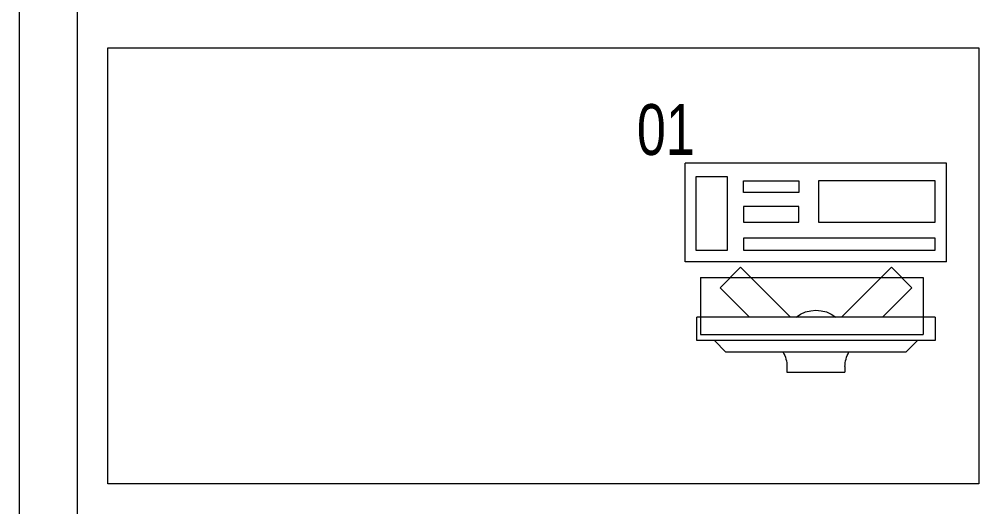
# Model space of a CAD drawing. Header units: millimetres. Extents: x -2143172 to 5255, y -610845 to 279739.
# Drawn here: x -1224691 to -1223038, y -27352 to -26513 of the extents above; entities that cross this region are included whole.
import ezdxf

# ---------------------------------------------------------------- set-up
doc = ezdxf.new("R2010")
doc.units = ezdxf.units.MM
doc.header["$LTSCALE"] = 30
doc.linetypes.add('HIDDEN', pattern=[9.525, 6.35, -3.175])
doc.layers.get('0').update_dxf_attribs({"lineweight": 5})
for name, color, linetype, lineweight in [('72_EGR_EQP_TAG', 142, 'Continuous', 5), ('LOADING', 163, 'Continuous', 5), ('Walls', 32, 'Continuous', 5)]:
    doc.layers.add(name, color=color, linetype=linetype, lineweight=lineweight)
doc.styles.add('X3G_ENTITY_257CFD', font='swisscl.ttf', dxfattribs={"height": 200})

# ---------------------------------------------------------------- blocks, each defined once
blk = doc.blocks.new('ITCWLS1-P')
for p, q in [((-0.17, 0.45), (-0.17, 0)), ((-0.17, 0.45), (0, 0.45)), ((0, 0.45), (0, 0)), ((-0.2651, 0.43, 0), (-0.3051, 0.43, 0)), ((-0.3051, 0.43, 0), (-0.3051, 0.02, 0)), ((-0.2651, 0.43, 0), (-0.2651, 0.02, 0)), ((-0.1496, 0.4305), (-0.1291, 0.4305)), ((-0.1291, 0.4305), (-0.1291, 0.4089)), ((-0.3251, 0.38, 0), (-0.3051, 0.4, 0)), ((-0.3251, 0.38, 0), (-0.3251, 0.07, 0)), ((-0.3251, 0.07, 0), (-0.3051, 0.05, 0)), ((-0.3051, 0.02, 0), (-0.2651, 0.02, 0)), ((-0.17, 0), (0, 0))]:
    blk.add_line(p, q)
at = {"color": 8, "linetype": 'HIDDEN'}
for p, q in [((-0.197, 0.4094), (-0.295, 0.4094)), ((-0.295, 0.0264), (-0.295, 0.4094)), ((-0.197, 0.0264), (-0.197, 0.4094)), ((-0.197, 0.0264), (-0.295, 0.0264))]:
    blk.add_line(p, q, dxfattribs=at)
at = {"color": 1, "extrusion": (2.48281e-10, 3.18408e-10, -1)}
for p, q in [((-0.2651, 0.3395), (-0.2144, 0.3902)), ((-0.1791, 0.3548), (-0.2144, 0.3902)), ((-0.2651, 0.2688), (-0.1791, 0.3548))]:
    blk.add_line(p, q, dxfattribs=at)
at = {"color": 1}
for p, q in [((-0.3503, 0.275), (-0.3596, 0.275)), ((-0.3596, 0.175), (-0.3596, 0.275)), ((-0.3503, 0.175), (-0.3596, 0.175))]:
    blk.add_line(p, q, dxfattribs=at)
at = {"color": 1, "extrusion": (2.48281e-10, -3.18408e-10, -1)}
for p, q in [((-0.2651, 0.1812), (-0.1791, 0.0952)), ((-0.2651, 0.1105), (-0.2144, 0.0598)), ((-0.1791, 0.0952), (-0.2144, 0.0598))]:
    blk.add_line(p, q, dxfattribs=at)
blk.add_lwpolyline([(-0.1291, 0.4089), (-0.1291, 0.1), (-0.1496, 0.1), (-0.1496, 0.4305)])
for points in [[(-0.1019, 0.4305), (-0.0304, 0.4305), (-0.0304, 0.2294), (-0.1019, 0.2294)], [(-0.1019, 0.1954), (-0.0747, 0.1954), (-0.0747, 0.1), (-0.1019, 0.1)], [(-0.0304, 0.1954), (-0.0508, 0.1954), (-0.0508, 0.1), (-0.0304, 0.1)], [(-0.1496, 0.0727), (-0.0236, 0.0727), (-0.0236, 0.0182), (-0.1496, 0.0182)]]:
    blk.add_lwpolyline(points, close=True)
at = {"color": 250, "linetype": 'Continuous'}
for points in [[(-0.1496, 0.1), (-0.1496, 0.1), (-0.1496, 0.1), (-0.1496, 0.1), (-0.1496, 0.1), (-0.1496, 0.1), (-0.1496, 0.1), (-0.1496, 0.1), (-0.1496, 0.1)], [(-0.1496, 0.1), (-0.1496, 0.1), (-0.1496, 0.1), (-0.1496, 0.1), (-0.1496, 0.1), (-0.1496, 0.1), (-0.1496, 0.1), (-0.1496, 0.1), (-0.1496, 0.1), (-0.1496, 0.1), (-0.1496, 0.1), (-0.1496, 0.1), (-0.1496, 0.1), (-0.1496, 0.1), (-0.1496, 0.1), (-0.1496, 0.1), (-0.1496, 0.1), (-0.1496, 0.1)], [(-0.1496, 0.1), (-0.1496, 0.1), (-0.1496, 0.1), (-0.1496, 0.1), (-0.1496, 0.1), (-0.1496, 0.1), (-0.1496, 0.1), (-0.1496, 0.1), (-0.1496, 0.1), (-0.1496, 0.1)], [(-0.1496, 0.1), (-0.1496, 0.1), (-0.1496, 0.1), (-0.1496, 0.1), (-0.1496, 0.1), (-0.1496, 0.1), (-0.1496, 0.1)], [(-0.1496, 0.1), (-0.1496, 0.1), (-0.1496, 0.1), (-0.1496, 0.1), (-0.1496, 0.1), (-0.1496, 0.1), (-0.1496, 0.1), (-0.1496, 0.1), (-0.1496, 0.1), (-0.1496, 0.1)], [(-0.1496, 0.1), (-0.1496, 0.1), (-0.1496, 0.1), (-0.1496, 0.1), (-0.1496, 0.1), (-0.1496, 0.1), (-0.1496, 0.1), (-0.1496, 0.1), (-0.1496, 0.1), (-0.1496, 0.1), (-0.1496, 0.1), (-0.1496, 0.1), (-0.1496, 0.1), (-0.1496, 0.1), (-0.1496, 0.1)], [(-0.1496, 0.1), (-0.1496, 0.1), (-0.1496, 0.1), (-0.1496, 0.1), (-0.1496, 0.1), (-0.1496, 0.1), (-0.1496, 0.1), (-0.1496, 0.1), (-0.1496, 0.1), (-0.1496, 0.1)], [(-0.1496, 0.1), (-0.1496, 0.1), (-0.1496, 0.1), (-0.1496, 0.1), (-0.1496, 0.1), (-0.1496, 0.1), (-0.1496, 0.1), (-0.1496, 0.1), (-0.1496, 0.1), (-0.1496, 0.1)], [(-0.1496, 0.1), (-0.1496, 0.1), (-0.1496, 0.1), (-0.1496, 0.1), (-0.1496, 0.1), (-0.1496, 0.1), (-0.1496, 0.1), (-0.1496, 0.1), (-0.1496, 0.1), (-0.1496, 0.1), (-0.1496, 0.1), (-0.1496, 0.1), (-0.1496, 0.1), (-0.1496, 0.1), (-0.1496, 0.1), (-0.1496, 0.1), (-0.1496, 0.1), (-0.1496, 0.1), (-0.1496, 0.1), (-0.1496, 0.1), (-0.1496, 0.1), (-0.1496, 0.1), (-0.1496, 0.1), (-0.1496, 0.1), (-0.1496, 0.1), (-0.1496, 0.1), (-0.1496, 0.1), (-0.1496, 0.1), (-0.1496, 0.1), (-0.1496, 0.1), (-0.1496, 0.1), (-0.1496, 0.1), (-0.1496, 0.1), (-0.1496, 0.1), (-0.1496, 0.1), (-0.1496, 0.1), (-0.1496, 0.1), (-0.1496, 0.1), (-0.1496, 0.1), (-0.1496, 0.1), (-0.1496, 0.1), (-0.1496, 0.1), (-0.1496, 0.1), (-0.1496, 0.1), (-0.1496, 0.1), (-0.1496, 0.1), (-0.1496, 0.1), (-0.1496, 0.1), (-0.1496, 0.1), (-0.1496, 0.1), (-0.1496, 0.1), (-0.1496, 0.1), (-0.1496, 0.1), (-0.1496, 0.1)], [(-0.1496, 0.1), (-0.1496, 0.1), (-0.1496, 0.1), (-0.1496, 0.1), (-0.1496, 0.1), (-0.1496, 0.1), (-0.1496, 0.1), (-0.1496, 0.1), (-0.1496, 0.1), (-0.1496, 0.1), (-0.1496, 0.1), (-0.1496, 0.1), (-0.1496, 0.1), (-0.1496, 0.1), (-0.1496, 0.1), (-0.1496, 0.1), (-0.1496, 0.1), (-0.1496, 0.1), (-0.1496, 0.1), (-0.1496, 0.1), (-0.1496, 0.1), (-0.1496, 0.1), (-0.1496, 0.1), (-0.1496, 0.1), (-0.1496, 0.1), (-0.1496, 0.1), (-0.1496, 0.1), (-0.1496, 0.1), (-0.1496, 0.1), (-0.1496, 0.1), (-0.1496, 0.1), (-0.1496, 0.1), (-0.1496, 0.1), (-0.1496, 0.1), (-0.1496, 0.1), (-0.1496, 0.1), (-0.1496, 0.1), (-0.1496, 0.1), (-0.1496, 0.1), (-0.1496, 0.1), (-0.1496, 0.1), (-0.1496, 0.1), (-0.1496, 0.1), (-0.1496, 0.1), (-0.1496, 0.1), (-0.1496, 0.1), (-0.1496, 0.1), (-0.1496, 0.1), (-0.1496, 0.1), (-0.1496, 0.1), (-0.1496, 0.1), (-0.1496, 0.1), (-0.1496, 0.1), (-0.1496, 0.1), (-0.1496, 0.1), (-0.1496, 0.1), (-0.1496, 0.1), (-0.1496, 0.1), (-0.1496, 0.1), (-0.1496, 0.1), (-0.1496, 0.1), (-0.1496, 0.1), (-0.1496, 0.1), (-0.1496, 0.1), (-0.1496, 0.1), (-0.1496, 0.1), (-0.1496, 0.1), (-0.1496, 0.1), (-0.1496, 0.1), (-0.1496, 0.1), (-0.1496, 0.1), (-0.1496, 0.1), (-0.1496, 0.1), (-0.1496, 0.1), (-0.1496, 0.1), (-0.1496, 0.1), (-0.1496, 0.1), (-0.1496, 0.1), (-0.1496, 0.1), (-0.1496, 0.1), (-0.1496, 0.1), (-0.1496, 0.1), (-0.1496, 0.1), (-0.1496, 0.1), (-0.1496, 0.1), (-0.1496, 0.1), (-0.1496, 0.1), (-0.1496, 0.1), (-0.1496, 0.1)], [(-0.1496, 0.1), (-0.1496, 0.1), (-0.1496, 0.1), (-0.1496, 0.1), (-0.1496, 0.1), (-0.1496, 0.1), (-0.1496, 0.1), (-0.1496, 0.1), (-0.1496, 0.1), (-0.1496, 0.1), (-0.1496, 0.1), (-0.1496, 0.1)], [(-0.1496, 0.1), (-0.1496, 0.1), (-0.1496, 0.1), (-0.1496, 0.1), (-0.1496, 0.1), (-0.1496, 0.1), (-0.1496, 0.1)], [(-0.1496, 0.1), (-0.1496, 0.1), (-0.1496, 0.1), (-0.1496, 0.1), (-0.1496, 0.1), (-0.1496, 0.1), (-0.1496, 0.1), (-0.1496, 0.1), (-0.1496, 0.1), (-0.1496, 0.1), (-0.1496, 0.1), (-0.1496, 0.1), (-0.1496, 0.1), (-0.1496, 0.1), (-0.1496, 0.1), (-0.1496, 0.1), (-0.1496, 0.1)], [(-0.1496, 0.1), (-0.1496, 0.1), (-0.1496, 0.1), (-0.1496, 0.1), (-0.1496, 0.1), (-0.1496, 0.1), (-0.1496, 0.1), (-0.1496, 0.1), (-0.1496, 0.1), (-0.1496, 0.1), (-0.1496, 0.1), (-0.1496, 0.1), (-0.1496, 0.1), (-0.1496, 0.1), (-0.1496, 0.1), (-0.1496, 0.1), (-0.1496, 0.1), (-0.1496, 0.1), (-0.1496, 0.1), (-0.1496, 0.1), (-0.1496, 0.1), (-0.1496, 0.1), (-0.1496, 0.1), (-0.1496, 0.1), (-0.1496, 0.1), (-0.1496, 0.1), (-0.1496, 0.1), (-0.1496, 0.1), (-0.1496, 0.1), (-0.1496, 0.1), (-0.1496, 0.1), (-0.1496, 0.1), (-0.1496, 0.1), (-0.1496, 0.1), (-0.1496, 0.1), (-0.1496, 0.1), (-0.1496, 0.1), (-0.1496, 0.1), (-0.1496, 0.1), (-0.1496, 0.1), (-0.1496, 0.1), (-0.1496, 0.1), (-0.1496, 0.1), (-0.1496, 0.1), (-0.1496, 0.1), (-0.1496, 0.1), (-0.1496, 0.1), (-0.1496, 0.1), (-0.1496, 0.1), (-0.1496, 0.1), (-0.1496, 0.1), (-0.1496, 0.1), (-0.1496, 0.1), (-0.1496, 0.1), (-0.1496, 0.1), (-0.1496, 0.1), (-0.1496, 0.1), (-0.1496, 0.1), (-0.1496, 0.1), (-0.1496, 0.1), (-0.1496, 0.1), (-0.1496, 0.1), (-0.1496, 0.1), (-0.1496, 0.1), (-0.1496, 0.1), (-0.1496, 0.1), (-0.1496, 0.1), (-0.1496, 0.1), (-0.1496, 0.1), (-0.1496, 0.1), (-0.1496, 0.1), (-0.1496, 0.1), (-0.1496, 0.1), (-0.1496, 0.1), (-0.1496, 0.1), (-0.1496, 0.1), (-0.1496, 0.1), (-0.1496, 0.1), (-0.1496, 0.1), (-0.1496, 0.1), (-0.1496, 0.1), (-0.1496, 0.1), (-0.1496, 0.1), (-0.1496, 0.1), (-0.1496, 0.1), (-0.1496, 0.1), (-0.1496, 0.1), (-0.1496, 0.1), (-0.1496, 0.1), (-0.1496, 0.1), (-0.1496, 0.1), (-0.1496, 0.1), (-0.1496, 0.1), (-0.1496, 0.1), (-0.1496, 0.1), (-0.1496, 0.1), (-0.1496, 0.1), (-0.1496, 0.1), (-0.1496, 0.1), (-0.1496, 0.1), (-0.1496, 0.1), (-0.1496, 0.1), (-0.1496, 0.1), (-0.1496, 0.1), (-0.1496, 0.1), (-0.1496, 0.1), (-0.1496, 0.1), (-0.1496, 0.1), (-0.1496, 0.1), (-0.1496, 0.1), (-0.1496, 0.1)], [(-0.1496, 0.1), (-0.1496, 0.1), (-0.1496, 0.1), (-0.1496, 0.1), (-0.1496, 0.1), (-0.1496, 0.1), (-0.1496, 0.1), (-0.1496, 0.1)]]:
    blk.add_lwpolyline(points, dxfattribs=at)
for points in [[(-0.1496, 0.1), (-0.1496, 0.1), (-0.1496, 0.1), (-0.1496, 0.1), (-0.1496, 0.1), (-0.1496, 0.1), (-0.1496, 0.1), (-0.1496, 0.1), (-0.1496, 0.1), (-0.1496, 0.1), (-0.1496, 0.1), (-0.1496, 0.1), (-0.1496, 0.1), (-0.1496, 0.1), (-0.1496, 0.1), (-0.1496, 0.1), (-0.1496, 0.1), (-0.1496, 0.1), (-0.1496, 0.1), (-0.1496, 0.1), (-0.1496, 0.1), (-0.1496, 0.1), (-0.1496, 0.1), (-0.1496, 0.1), (-0.1496, 0.1), (-0.1496, 0.1), (-0.1496, 0.1), (-0.1496, 0.1), (-0.1496, 0.1), (-0.1496, 0.1), (-0.1496, 0.1), (-0.1496, 0.1), (-0.1496, 0.1), (-0.1496, 0.1), (-0.1496, 0.1), (-0.1496, 0.1), (-0.1496, 0.1), (-0.1496, 0.1), (-0.1496, 0.1), (-0.1496, 0.1), (-0.1496, 0.1), (-0.1496, 0.1), (-0.1496, 0.1), (-0.1496, 0.1), (-0.1496, 0.1), (-0.1496, 0.1), (-0.1496, 0.1), (-0.1496, 0.1), (-0.1496, 0.1), (-0.1496, 0.1), (-0.1496, 0.1), (-0.1496, 0.1), (-0.1496, 0.1), (-0.1496, 0.1), (-0.1496, 0.1), (-0.1496, 0.1), (-0.1496, 0.1), (-0.1496, 0.1), (-0.1496, 0.1), (-0.1496, 0.1), (-0.1496, 0.1), (-0.1496, 0.1), (-0.1496, 0.1), (-0.1496, 0.1), (-0.1496, 0.1), (-0.1496, 0.1), (-0.1496, 0.1), (-0.1496, 0.1), (-0.1496, 0.1), (-0.1496, 0.1), (-0.1496, 0.1), (-0.1496, 0.1), (-0.1496, 0.1), (-0.1496, 0.1), (-0.1496, 0.1), (-0.1496, 0.1), (-0.1496, 0.1), (-0.1496, 0.1), (-0.1496, 0.1), (-0.1496, 0.1), (-0.1496, 0.1), (-0.1496, 0.1), (-0.1496, 0.1), (-0.1496, 0.1), (-0.1496, 0.1), (-0.1496, 0.1), (-0.1496, 0.1), (-0.1496, 0.1), (-0.1496, 0.1), (-0.1496, 0.1), (-0.1496, 0.1), (-0.1496, 0.1), (-0.1496, 0.1), (-0.1496, 0.1), (-0.1496, 0.1), (-0.1496, 0.1), (-0.1496, 0.1), (-0.1496, 0.1), (-0.1496, 0.1), (-0.1496, 0.1), (-0.1496, 0.1), (-0.1496, 0.1), (-0.1496, 0.1), (-0.1496, 0.1), (-0.1496, 0.1), (-0.1496, 0.1), (-0.1496, 0.1), (-0.1496, 0.1), (-0.1496, 0.1), (-0.1496, 0.1), (-0.1496, 0.1), (-0.1496, 0.1), (-0.1496, 0.1), (-0.1496, 0.1), (-0.1496, 0.1), (-0.1496, 0.1), (-0.1496, 0.1), (-0.1496, 0.1), (-0.1496, 0.1), (-0.1496, 0.1), (-0.1496, 0.1), (-0.1496, 0.1), (-0.1496, 0.1), (-0.1496, 0.1), (-0.1496, 0.1), (-0.1496, 0.1), (-0.1496, 0.1), (-0.1496, 0.1), (-0.1496, 0.1), (-0.1496, 0.1), (-0.1496, 0.1), (-0.1496, 0.1), (-0.1496, 0.1), (-0.1496, 0.1), (-0.1496, 0.1), (-0.1496, 0.1), (-0.1496, 0.1), (-0.1496, 0.1), (-0.1496, 0.1), (-0.1496, 0.1), (-0.1496, 0.1), (-0.1496, 0.1), (-0.1496, 0.1), (-0.1496, 0.1), (-0.1496, 0.1), (-0.1496, 0.1), (-0.1496, 0.1), (-0.1496, 0.1), (-0.1496, 0.1), (-0.1496, 0.1), (-0.1496, 0.1), (-0.1496, 0.1), (-0.1496, 0.1), (-0.1496, 0.1), (-0.1496, 0.1), (-0.1496, 0.1), (-0.1496, 0.1), (-0.1496, 0.1), (-0.1496, 0.1), (-0.1496, 0.1), (-0.1496, 0.1), (-0.1496, 0.1), (-0.1496, 0.1), (-0.1496, 0.1), (-0.1496, 0.1), (-0.1496, 0.1), (-0.1496, 0.1), (-0.1496, 0.1), (-0.1496, 0.1), (-0.1496, 0.1), (-0.1496, 0.1), (-0.1496, 0.1), (-0.1496, 0.1), (-0.1496, 0.1), (-0.1496, 0.1), (-0.1496, 0.1), (-0.1496, 0.1), (-0.1496, 0.1), (-0.1496, 0.1), (-0.1496, 0.1), (-0.1496, 0.1), (-0.1496, 0.1), (-0.1496, 0.1), (-0.1496, 0.1), (-0.1496, 0.1), (-0.1496, 0.1), (-0.1496, 0.1), (-0.1496, 0.1), (-0.1496, 0.1), (-0.1496, 0.1), (-0.1496, 0.1), (-0.1496, 0.1), (-0.1496, 0.1), (-0.1496, 0.1), (-0.1496, 0.1), (-0.1496, 0.1), (-0.1496, 0.1), (-0.1496, 0.1), (-0.1496, 0.1), (-0.1496, 0.1), (-0.1496, 0.1), (-0.1496, 0.1), (-0.1496, 0.1), (-0.1496, 0.1), (-0.1496, 0.1), (-0.1496, 0.1), (-0.1496, 0.1), (-0.1496, 0.1), (-0.1496, 0.1), (-0.1496, 0.1), (-0.1496, 0.1), (-0.1496, 0.1), (-0.1496, 0.1), (-0.1496, 0.1), (-0.1496, 0.1), (-0.1496, 0.1), (-0.1496, 0.1), (-0.1496, 0.1), (-0.1496, 0.1), (-0.1496, 0.1), (-0.1496, 0.1), (-0.1496, 0.1), (-0.1496, 0.1), (-0.1496, 0.1), (-0.1496, 0.1), (-0.1496, 0.1), (-0.1496, 0.1), (-0.1496, 0.1), (-0.1496, 0.1), (-0.1496, 0.1), (-0.1496, 0.1), (-0.1496, 0.1), (-0.1496, 0.1), (-0.1496, 0.1), (-0.1496, 0.1), (-0.1496, 0.1), (-0.1496, 0.1), (-0.1496, 0.1), (-0.1496, 0.1), (-0.1496, 0.1), (-0.1496, 0.1), (-0.1496, 0.1), (-0.1496, 0.1), (-0.1496, 0.1), (-0.1496, 0.1), (-0.1496, 0.1), (-0.1496, 0.1), (-0.1496, 0.1), (-0.1496, 0.1), (-0.1496, 0.1), (-0.1496, 0.1), (-0.1496, 0.1), (-0.1496, 0.1), (-0.1496, 0.1), (-0.1496, 0.1), (-0.1496, 0.1), (-0.1496, 0.1), (-0.1496, 0.1), (-0.1496, 0.1), (-0.1496, 0.1), (-0.1496, 0.1), (-0.1496, 0.1), (-0.1496, 0.1), (-0.1496, 0.1), (-0.1496, 0.1), (-0.1496, 0.1), (-0.1496, 0.1), (-0.1496, 0.1), (-0.1496, 0.1), (-0.1496, 0.1), (-0.1496, 0.1), (-0.1496, 0.1), (-0.1496, 0.1), (-0.1496, 0.1), (-0.1496, 0.1), (-0.1496, 0.1), (-0.1496, 0.1)], [(-0.1496, 0.1), (-0.1496, 0.1), (-0.1496, 0.1), (-0.1496, 0.1), (-0.1496, 0.1), (-0.1496, 0.1), (-0.1496, 0.1), (-0.1496, 0.1), (-0.1496, 0.1), (-0.1496, 0.1), (-0.1496, 0.1), (-0.1496, 0.1), (-0.1496, 0.1), (-0.1496, 0.1), (-0.1496, 0.1), (-0.1496, 0.1), (-0.1496, 0.1), (-0.1496, 0.1), (-0.1496, 0.1), (-0.1496, 0.1), (-0.1496, 0.1), (-0.1496, 0.1), (-0.1496, 0.1), (-0.1496, 0.1), (-0.1496, 0.1), (-0.1496, 0.1), (-0.1496, 0.1), (-0.1496, 0.1), (-0.1496, 0.1), (-0.1496, 0.1), (-0.1496, 0.1), (-0.1496, 0.1), (-0.1496, 0.1), (-0.1496, 0.1), (-0.1496, 0.1), (-0.1496, 0.1), (-0.1496, 0.1), (-0.1496, 0.1), (-0.1496, 0.1), (-0.1496, 0.1), (-0.1496, 0.1), (-0.1496, 0.1), (-0.1496, 0.1), (-0.1496, 0.1), (-0.1496, 0.1), (-0.1496, 0.1), (-0.1496, 0.1), (-0.1496, 0.1), (-0.1496, 0.1), (-0.1496, 0.1), (-0.1496, 0.1), (-0.1496, 0.1), (-0.1496, 0.1), (-0.1496, 0.1), (-0.1496, 0.1), (-0.1496, 0.1), (-0.1496, 0.1), (-0.1496, 0.1), (-0.1496, 0.1), (-0.1496, 0.1), (-0.1496, 0.1), (-0.1496, 0.1), (-0.1496, 0.1), (-0.1496, 0.1), (-0.1496, 0.1), (-0.1496, 0.1), (-0.1496, 0.1), (-0.1496, 0.1), (-0.1496, 0.1), (-0.1496, 0.1), (-0.1496, 0.1), (-0.1496, 0.1), (-0.1496, 0.1), (-0.1496, 0.1), (-0.1496, 0.1), (-0.1496, 0.1), (-0.1496, 0.1), (-0.1496, 0.1), (-0.1496, 0.1), (-0.1496, 0.1), (-0.1496, 0.1), (-0.1496, 0.1), (-0.1496, 0.1), (-0.1496, 0.1), (-0.1496, 0.1), (-0.1496, 0.1), (-0.1496, 0.1), (-0.1496, 0.1), (-0.1496, 0.1), (-0.1496, 0.1), (-0.1496, 0.1), (-0.1496, 0.1), (-0.1496, 0.1), (-0.1496, 0.1), (-0.1496, 0.1), (-0.1496, 0.1), (-0.1496, 0.1), (-0.1496, 0.1), (-0.1496, 0.1), (-0.1496, 0.1), (-0.1496, 0.1), (-0.1496, 0.1), (-0.1496, 0.1), (-0.1496, 0.1), (-0.1496, 0.1), (-0.1496, 0.1), (-0.1496, 0.1), (-0.1496, 0.1), (-0.1496, 0.1), (-0.1496, 0.1), (-0.1496, 0.1), (-0.1496, 0.1), (-0.1496, 0.1), (-0.1496, 0.1), (-0.1496, 0.1), (-0.1496, 0.1), (-0.1496, 0.1), (-0.1496, 0.1), (-0.1496, 0.1), (-0.1496, 0.1), (-0.1496, 0.1), (-0.1496, 0.1), (-0.1496, 0.1), (-0.1496, 0.1), (-0.1496, 0.1), (-0.1496, 0.1), (-0.1496, 0.1), (-0.1496, 0.1), (-0.1496, 0.1), (-0.1496, 0.1), (-0.1496, 0.1), (-0.1496, 0.1), (-0.1496, 0.1), (-0.1496, 0.1), (-0.1496, 0.1), (-0.1496, 0.1), (-0.1496, 0.1), (-0.1496, 0.1), (-0.1496, 0.1), (-0.1496, 0.1), (-0.1496, 0.1), (-0.1496, 0.1), (-0.1496, 0.1), (-0.1496, 0.1), (-0.1496, 0.1), (-0.1496, 0.1), (-0.1496, 0.1), (-0.1496, 0.1), (-0.1496, 0.1), (-0.1496, 0.1), (-0.1496, 0.1), (-0.1496, 0.1), (-0.1496, 0.1), (-0.1496, 0.1), (-0.1496, 0.1), (-0.1496, 0.1), (-0.1496, 0.1), (-0.1496, 0.1), (-0.1496, 0.1), (-0.1496, 0.1), (-0.1496, 0.1), (-0.1496, 0.1), (-0.1496, 0.1), (-0.1496, 0.1), (-0.1496, 0.1), (-0.1496, 0.1), (-0.1496, 0.1), (-0.1496, 0.1), (-0.1496, 0.1), (-0.1496, 0.1), (-0.1496, 0.1), (-0.1496, 0.1), (-0.1496, 0.1), (-0.1496, 0.1), (-0.1496, 0.1), (-0.1496, 0.1), (-0.1496, 0.1), (-0.1496, 0.1), (-0.1496, 0.1), (-0.1496, 0.1), (-0.1496, 0.1), (-0.1496, 0.1), (-0.1496, 0.1), (-0.1496, 0.1), (-0.1496, 0.1), (-0.1496, 0.1), (-0.1496, 0.1), (-0.1496, 0.1), (-0.1496, 0.1), (-0.1496, 0.1), (-0.1496, 0.1), (-0.1496, 0.1), (-0.1496, 0.1), (-0.1496, 0.1), (-0.1496, 0.1), (-0.1496, 0.1), (-0.1496, 0.1), (-0.1496, 0.1), (-0.1496, 0.1), (-0.1496, 0.1), (-0.1496, 0.1), (-0.1496, 0.1), (-0.1496, 0.1), (-0.1496, 0.1), (-0.1496, 0.1), (-0.1496, 0.1), (-0.1496, 0.1), (-0.1496, 0.1), (-0.1496, 0.1), (-0.1496, 0.1), (-0.1496, 0.1), (-0.1496, 0.1), (-0.1496, 0.1), (-0.1496, 0.1)], [(-0.1496, 0.1), (-0.1496, 0.1), (-0.1496, 0.1), (-0.1496, 0.1), (-0.1496, 0.1), (-0.1496, 0.1), (-0.1496, 0.1), (-0.1496, 0.1), (-0.1496, 0.1), (-0.1496, 0.1), (-0.1496, 0.1), (-0.1496, 0.1), (-0.1496, 0.1), (-0.1496, 0.1), (-0.1496, 0.1), (-0.1496, 0.1), (-0.1496, 0.1), (-0.1496, 0.1), (-0.1496, 0.1), (-0.1496, 0.1), (-0.1496, 0.1), (-0.1496, 0.1), (-0.1496, 0.1), (-0.1496, 0.1), (-0.1496, 0.1), (-0.1496, 0.1), (-0.1496, 0.1), (-0.1496, 0.1), (-0.1496, 0.1), (-0.1496, 0.1), (-0.1496, 0.1), (-0.1496, 0.1), (-0.1496, 0.1), (-0.1496, 0.1), (-0.1496, 0.1), (-0.1496, 0.1), (-0.1496, 0.1), (-0.1496, 0.1), (-0.1496, 0.1), (-0.1496, 0.1), (-0.1496, 0.1), (-0.1496, 0.1), (-0.1496, 0.1), (-0.1496, 0.1), (-0.1496, 0.1), (-0.1496, 0.1), (-0.1496, 0.1), (-0.1496, 0.1), (-0.1496, 0.1), (-0.1496, 0.1), (-0.1496, 0.1), (-0.1496, 0.1), (-0.1496, 0.1), (-0.1496, 0.1), (-0.1496, 0.1), (-0.1496, 0.1), (-0.1496, 0.1), (-0.1496, 0.1), (-0.1496, 0.1), (-0.1496, 0.1), (-0.1496, 0.1), (-0.1496, 0.1), (-0.1496, 0.1), (-0.1496, 0.1), (-0.1496, 0.1), (-0.1496, 0.1), (-0.1496, 0.1), (-0.1496, 0.1), (-0.1496, 0.1), (-0.1496, 0.1), (-0.1496, 0.1), (-0.1496, 0.1), (-0.1496, 0.1), (-0.1496, 0.1), (-0.1496, 0.1), (-0.1496, 0.1), (-0.1496, 0.1), (-0.1496, 0.1), (-0.1496, 0.1), (-0.1496, 0.1), (-0.1496, 0.1), (-0.1496, 0.1), (-0.1496, 0.1), (-0.1496, 0.1), (-0.1496, 0.1), (-0.1496, 0.1), (-0.1496, 0.1), (-0.1496, 0.1), (-0.1496, 0.1), (-0.1496, 0.1), (-0.1496, 0.1), (-0.1496, 0.1), (-0.1496, 0.1), (-0.1496, 0.1), (-0.1496, 0.1), (-0.1496, 0.1), (-0.1496, 0.1), (-0.1496, 0.1), (-0.1496, 0.1), (-0.1496, 0.1), (-0.1496, 0.1), (-0.1496, 0.1), (-0.1496, 0.1), (-0.1496, 0.1), (-0.1496, 0.1), (-0.1496, 0.1), (-0.1496, 0.1), (-0.1496, 0.1), (-0.1496, 0.1), (-0.1496, 0.1), (-0.1496, 0.1), (-0.1496, 0.1), (-0.1496, 0.1), (-0.1496, 0.1), (-0.1496, 0.1), (-0.1496, 0.1), (-0.1496, 0.1), (-0.1496, 0.1), (-0.1496, 0.1), (-0.1496, 0.1), (-0.1496, 0.1), (-0.1496, 0.1), (-0.1496, 0.1), (-0.1496, 0.1), (-0.1496, 0.1), (-0.1496, 0.1), (-0.1496, 0.1), (-0.1496, 0.1), (-0.1496, 0.1), (-0.1496, 0.1), (-0.1496, 0.1), (-0.1496, 0.1), (-0.1496, 0.1), (-0.1496, 0.1), (-0.1496, 0.1), (-0.1496, 0.1), (-0.1496, 0.1), (-0.1496, 0.1), (-0.1496, 0.1), (-0.1496, 0.1), (-0.1496, 0.1), (-0.1496, 0.1), (-0.1496, 0.1), (-0.1496, 0.1), (-0.1496, 0.1), (-0.1496, 0.1), (-0.1496, 0.1), (-0.1496, 0.1), (-0.1496, 0.1), (-0.1496, 0.1), (-0.1496, 0.1), (-0.1496, 0.1), (-0.1496, 0.1), (-0.1496, 0.1), (-0.1496, 0.1), (-0.1496, 0.1), (-0.1496, 0.1), (-0.1496, 0.1), (-0.1496, 0.1), (-0.1496, 0.1), (-0.1496, 0.1), (-0.1496, 0.1), (-0.1496, 0.1), (-0.1496, 0.1), (-0.1496, 0.1), (-0.1496, 0.1), (-0.1496, 0.1), (-0.1496, 0.1), (-0.1496, 0.1), (-0.1496, 0.1), (-0.1496, 0.1), (-0.1496, 0.1), (-0.1496, 0.1), (-0.1496, 0.1), (-0.1496, 0.1), (-0.1496, 0.1), (-0.1496, 0.1), (-0.1496, 0.1), (-0.1496, 0.1), (-0.1496, 0.1), (-0.1496, 0.1), (-0.1496, 0.1), (-0.1496, 0.1), (-0.1496, 0.1), (-0.1496, 0.1), (-0.1496, 0.1), (-0.1496, 0.1), (-0.1496, 0.1), (-0.1496, 0.1), (-0.1496, 0.1), (-0.1496, 0.1), (-0.1496, 0.1), (-0.1496, 0.1), (-0.1496, 0.1), (-0.1496, 0.1), (-0.1496, 0.1), (-0.1496, 0.1), (-0.1496, 0.1), (-0.1496, 0.1), (-0.1496, 0.1), (-0.1496, 0.1), (-0.1496, 0.1), (-0.1496, 0.1), (-0.1496, 0.1), (-0.1496, 0.1), (-0.1496, 0.1), (-0.1496, 0.1), (-0.1496, 0.1), (-0.1496, 0.1), (-0.1496, 0.1), (-0.1496, 0.1), (-0.1496, 0.1), (-0.1496, 0.1), (-0.1496, 0.1), (-0.1496, 0.1), (-0.1496, 0.1), (-0.1496, 0.1), (-0.1496, 0.1), (-0.1496, 0.1)]]:
    blk.add_lwpolyline(points, close=True, dxfattribs=at)
at = {"color": 1}
for centre, radius, start, end in [((-0.3503, 0.325), 0.05, 270, 300.3093), ((-0.3089, 0.225), 0.0556, 321.9431, 38.0569), ((-0.3503, 0.125), 0.05, 59.6907, 90)]:
    blk.add_arc(centre, radius, start, end, dxfattribs=at)

msp = doc.modelspace()

# ---------------------------------------------------------------- linework, layer by layer
at = {"layer": 'LOADING', "elevation": 0}
msp.add_lwpolyline([(-1223038.4, -26562.5), (-1223038.4, -27312.5), (-1224538.4, -27312.5), (-1224538.4, -26562.5)], close=True, dxfattribs=at)
at = {"layer": 'Walls'}
for p, q in [((-1224690.9, -25164.7), (-1224690.9, -28024.7)), ((-1224590.9, -25904.7), (-1224590.9, -28024.7))]:
    msp.add_line(p, q, dxfattribs=at)

# ---------------------------------------------------------------- block references
at = {"layer": 'LOADING', "extrusion": (1.93992e-16, 8.01373e-06, 1), "xscale": -1000.000000000016, "yscale": 1000.000000000016, "zscale": 1000.000000000016, "rotation": 270}
msp.add_blockref('ITCWLS1-P', (-1223543.8, -26760.7, -0.3), dxfattribs=at)

# ---------------------------------------------------------------- texts
at = {"layer": '72_EGR_EQP_TAG', "insert": (-1223577.3, -26659.3, 0), "char_height": 87.47, "attachment_point": 2, "style": 'X3G_ENTITY_257CFD'}
msp.add_mtext('01', dxfattribs=at)

doc.saveas('drawing.dxf')
